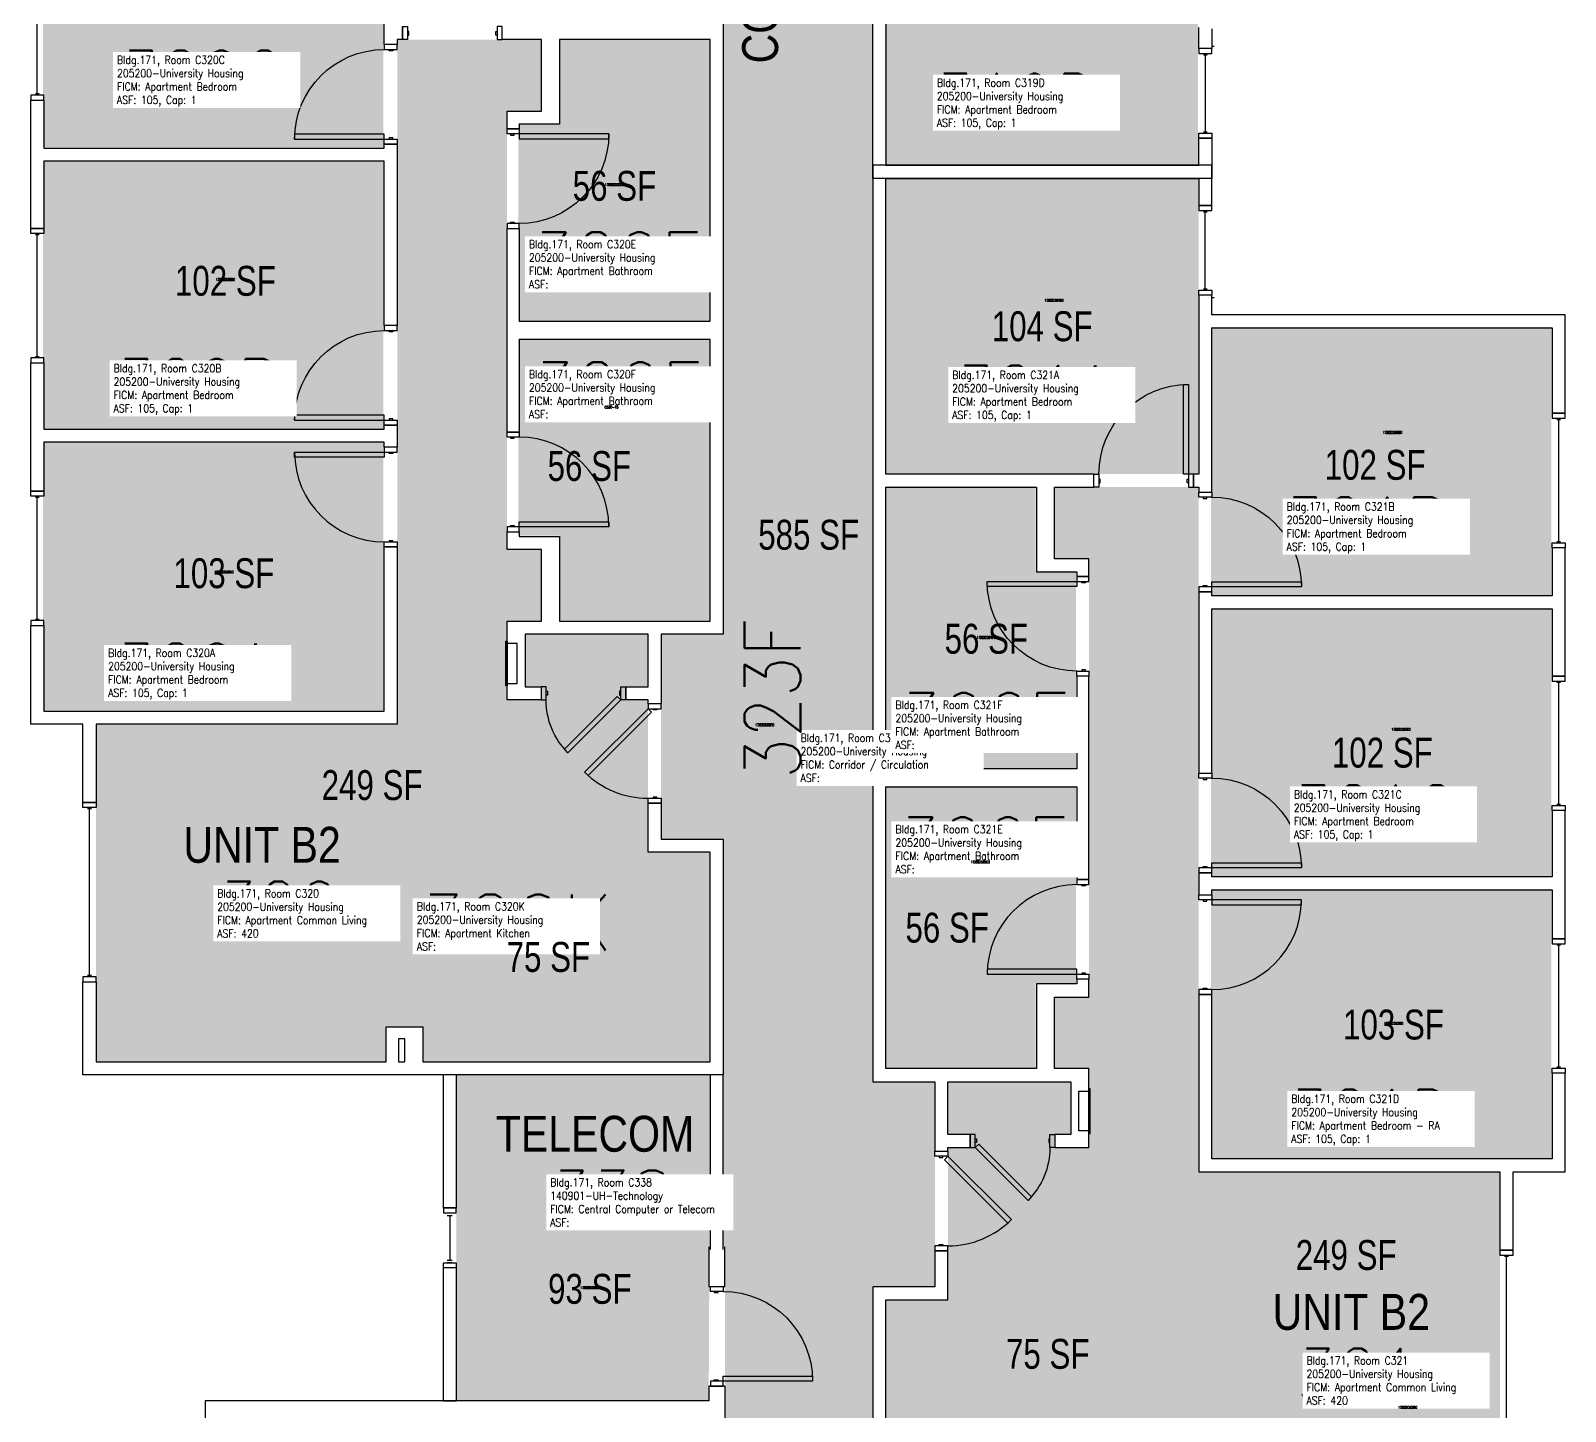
# Model space of a CAD drawing. Header units: inches. Extents: x 56 to 7496, y -2947 to 1470.
# Drawn here: x 3308 to 3925, y -110 to 444 of the extents above; entities that cross this region are included whole.
import ezdxf
from ezdxf.enums import TextEntityAlignment as Align

# ---------------------------------------------------------------- set-up
doc = ezdxf.new("R2010")
doc.units = ezdxf.units.IN
doc.header["$LTSCALE"] = 48
doc.header["$MEASUREMENT"] = 0
for name, color, linetype in [('A-DOOR', 2, 'Continuous'), ('A-GLAZ', 1, 'Continuous'), ('A-IDEN-RNUM', 7, 'Continuous'), ('A-IDEN-SNUM', 4, 'Continuous'), ('A-IDEN-VNUM', 4, 'Continuous'), ('A-MISC', 1, 'Continuous'), ('A-WALL', 5, 'Continuous'), ('AREA-TEXT', 3, 'Continuous'), ('Rooms-Category-Color', 7, 'Continuous'), ('Rooms-College-Color', 7, 'Continuous'), ('Rooms-Department-Color', 7, 'Continuous'), ('Rooms-Division-Color', 7, 'Continuous'), ('Rooms-Information', 7, 'Continuous')]:
    doc.layers.add(name, color=color, linetype=linetype)
doc.styles.add('AREA', font='arial.ttf', dxfattribs={"width": 0.75, "height": 12})
doc.styles.add('ROOMSNUMBER', font='txt.shx', dxfattribs={"height": 0.03})
doc.styles.add('ROOMVNUMBER', font='simplex.shx', dxfattribs={"width": 0.85})
doc.styles.get("Standard").update_dxf_attribs({"font": 'ARIALN.TTF'})

msp = doc.modelspace()

# ---------------------------------------------------------------- hatches: boundary and pattern name
h = msp.add_hatch()
h.set_pattern_fill('ANSI31', color=256, style=0)
h.set_pattern_definition([(225, (2935.29632, 629.11917), (-0.088388348, 0.088388348), [])])
h.paths.add_polyline_path([(3519.25, 297.65), (3519.25, 238.91), (3528.46, 238.91), (3528.46, 297.65)], flags=9)
h = msp.add_hatch()
h.set_pattern_fill('ANSI31', color=256, angle=-90, style=0)
h.set_pattern_definition([(315, (4297.48303, 449.36917), (0.088388348, 0.088388348), [])])
h.paths.add_polyline_path([(3713.53, 117.9), (3713.53, 59.16), (3704.32, 59.16), (3704.32, 117.9)], flags=9)
at = {"layer": 'Rooms-Category-Color', "true_color": 0xadadad}
msp.add_hatch(color=253, dxfattribs=at).paths.add_polyline_path([(3586.39, 1019.28), (3646.39, 1019.28), (3646.39, 835.24), (3671.39, 835.24), (3671.39, 752.92), (3646.39, 752.92), (3646.39, 22.1), (3671.39, 22.1), (3671.39, -60.22), (3646.39, -60.22), (3646.39, -248.61), (3586.39, -248.61), (3586.39, -215.61), (3587.01, -215.61), (3587.01, -44.24), (3586.39, -44.24), (3586.39, 119.53), (3561.39, 119.53), (3561.39, 201.85), (3586.39, 201.85), (3586.39, 932.67), (3561.39, 932.67), (3561.39, 1014.99), (3586.39, 1014.99)])
at = {"layer": 'Rooms-Category-Color', "true_color": 0x728ef3}
for points in [[(3651.34, 390.44), (3777.09, 390.44), (3777.09, 509.19), (3651.34, 509.19)], [(3449.84, 504.94), (3313.09, 504.94), (3313.09, 397.31), (3449.84, 397.31)], [(3451.04, 30.13), (3451.04, 114.28), (3556.16, 114.28), (3556.16, 175.4), (3547.21, 175.4), (3547.21, 180.65), (3556.16, 180.65), (3556.16, 201.85), (3506.79, 201.85), (3506.79, 180.65), (3513.21, 180.65), (3513.21, 175.4), (3499.54, 175.4), (3499.54, 207.1), (3513.41, 207.1), (3513.41, 235.85), (3499.54, 235.85), (3499.54, 411.88), (3513.41, 411.88), (3513.41, 440.63), (3455.41, 440.63), (3455.41, 165.63), (3334.41, 165.63), (3334.41, 30.13)], [(3580.84, 440.94), (3520.34, 440.94), (3520.34, 406.94), (3504.09, 406.94), (3504.09, 327.8), (3580.84, 327.8)], [(3449.84, 392.06), (3313.09, 392.06), (3313.09, 284.44), (3449.84, 284.44)], [(3651.64, 266.14), (3777.39, 266.14), (3777.39, 384.89), (3651.64, 384.89)], [(3782.34, 325.19), (3919.09, 325.19), (3919.09, 217.56), (3782.34, 217.56)], [(3580.84, 320.55), (3504.09, 320.55), (3504.09, 241.4), (3520.34, 241.4), (3520.34, 207.4), (3580.84, 207.4)], [(3313.09, 171.19), (3313.09, 279.19), (3449.84, 279.19), (3449.84, 171.19)], [(3651.34, 261.19), (3711.84, 261.19), (3711.84, 227.19), (3728.09, 227.19), (3728.09, 148.05), (3651.34, 148.05)], [(3781.79, -149.62), (3781.79, -65.47), (3676.66, -65.47), (3676.66, -4.35), (3685.61, -4.35), (3685.61, 0.9), (3676.66, 0.9), (3676.66, 22.1), (3726.04, 22.1), (3726.04, 0.9), (3719.61, 0.9), (3719.61, -4.35), (3733.29, -4.35), (3733.29, 27.35), (3719.41, 27.35), (3719.41, 56.1), (3733.29, 56.1), (3733.29, 232.13), (3719.41, 232.13), (3719.41, 260.88), (3777.41, 260.88), (3777.41, -14.12), (3898.41, -14.12), (3898.41, -149.62)], [(3782.34, 212.31), (3919.09, 212.31), (3919.09, 104.69), (3782.34, 104.69)], [(3651.34, 140.8), (3728.09, 140.8), (3728.09, 61.65), (3711.84, 61.65), (3711.84, 27.65), (3651.34, 27.65)], [(3581.16, 114.28), (3451.04, 114.28), (3451.04, 44.13), (3465.66, 44.13), (3465.66, 30.13), (3581.16, 30.13)], [(3919.09, -8.56), (3919.09, 99.44), (3782.34, 99.44), (3782.34, -8.56)], [(3651.66, -65.47), (3781.79, -65.47), (3781.79, -135.62), (3767.16, -135.62), (3767.16, -149.62), (3651.66, -149.62)]]:
    msp.add_hatch(color=171, dxfattribs=at).paths.add_polyline_path(points)
at = {"layer": 'Rooms-Category-Color', "true_color": 0xe3c5e1}
msp.add_hatch(color=254, dxfattribs=at).paths.add_polyline_path([(3580.51, -106.11), (3479.14, -106.11), (3479.14, 24.89), (3581.14, 24.89)])
at = {"layer": 'Rooms-College-Color', "true_color": 0xadadad}
for points in [[(3586.39, 1019.28), (3646.39, 1019.28), (3646.39, 835.24), (3671.39, 835.24), (3671.39, 752.92), (3646.39, 752.92), (3646.39, 22.1), (3671.39, 22.1), (3671.39, -60.22), (3646.39, -60.22), (3646.39, -248.61), (3586.39, -248.61), (3586.39, -215.61), (3587.01, -215.61), (3587.01, -44.24), (3586.39, -44.24), (3586.39, 119.53), (3561.39, 119.53), (3561.39, 201.85), (3586.39, 201.85), (3586.39, 932.67), (3561.39, 932.67), (3561.39, 1014.99), (3586.39, 1014.99)], [(3651.34, 390.44), (3777.09, 390.44), (3777.09, 509.19), (3651.34, 509.19)], [(3449.84, 504.94), (3313.09, 504.94), (3313.09, 397.31), (3449.84, 397.31)], [(3451.04, 30.13), (3451.04, 114.28), (3556.16, 114.28), (3556.16, 175.4), (3547.21, 175.4), (3547.21, 180.65), (3556.16, 180.65), (3556.16, 201.85), (3506.79, 201.85), (3506.79, 180.65), (3513.21, 180.65), (3513.21, 175.4), (3499.54, 175.4), (3499.54, 207.1), (3513.41, 207.1), (3513.41, 235.85), (3499.54, 235.85), (3499.54, 411.88), (3513.41, 411.88), (3513.41, 440.63), (3455.41, 440.63), (3455.41, 165.63), (3334.41, 165.63), (3334.41, 30.13)], [(3580.84, 440.94), (3520.34, 440.94), (3520.34, 406.94), (3504.09, 406.94), (3504.09, 327.8), (3580.84, 327.8)], [(3449.84, 392.06), (3313.09, 392.06), (3313.09, 284.44), (3449.84, 284.44)], [(3651.64, 266.14), (3777.39, 266.14), (3777.39, 384.89), (3651.64, 384.89)], [(3782.34, 325.19), (3919.09, 325.19), (3919.09, 217.56), (3782.34, 217.56)], [(3580.84, 320.55), (3504.09, 320.55), (3504.09, 241.4), (3520.34, 241.4), (3520.34, 207.4), (3580.84, 207.4)], [(3313.09, 171.19), (3313.09, 279.19), (3449.84, 279.19), (3449.84, 171.19)], [(3651.34, 261.19), (3711.84, 261.19), (3711.84, 227.19), (3728.09, 227.19), (3728.09, 148.05), (3651.34, 148.05)], [(3781.79, -149.62), (3781.79, -65.47), (3676.66, -65.47), (3676.66, -4.35), (3685.61, -4.35), (3685.61, 0.9), (3676.66, 0.9), (3676.66, 22.1), (3726.04, 22.1), (3726.04, 0.9), (3719.61, 0.9), (3719.61, -4.35), (3733.29, -4.35), (3733.29, 27.35), (3719.41, 27.35), (3719.41, 56.1), (3733.29, 56.1), (3733.29, 232.13), (3719.41, 232.13), (3719.41, 260.88), (3777.41, 260.88), (3777.41, -14.12), (3898.41, -14.12), (3898.41, -149.62)], [(3782.34, 212.31), (3919.09, 212.31), (3919.09, 104.69), (3782.34, 104.69)], [(3651.34, 140.8), (3728.09, 140.8), (3728.09, 61.65), (3711.84, 61.65), (3711.84, 27.65), (3651.34, 27.65)], [(3581.16, 114.28), (3451.04, 114.28), (3451.04, 44.13), (3465.66, 44.13), (3465.66, 30.13), (3581.16, 30.13)], [(3919.09, -8.56), (3919.09, 99.44), (3782.34, 99.44), (3782.34, -8.56)], [(3580.51, -106.11), (3479.14, -106.11), (3479.14, 24.89), (3581.14, 24.89)], [(3651.66, -65.47), (3781.79, -65.47), (3781.79, -135.62), (3767.16, -135.62), (3767.16, -149.62), (3651.66, -149.62)]]:
    msp.add_hatch(color=253, dxfattribs=at).paths.add_polyline_path(points)
at = {"layer": 'Rooms-Department-Color', "true_color": 0xacacac}
msp.add_hatch(color=253, dxfattribs=at).paths.add_polyline_path([(3586.39, 1019.28), (3646.39, 1019.28), (3646.39, 835.24), (3671.39, 835.24), (3671.39, 752.92), (3646.39, 752.92), (3646.39, 22.1), (3671.39, 22.1), (3671.39, -60.22), (3646.39, -60.22), (3646.39, -248.61), (3586.39, -248.61), (3586.39, -215.61), (3587.01, -215.61), (3587.01, -44.24), (3586.39, -44.24), (3586.39, 119.53), (3561.39, 119.53), (3561.39, 201.85), (3586.39, 201.85), (3586.39, 932.67), (3561.39, 932.67), (3561.39, 1014.99), (3586.39, 1014.99)])
at = {"layer": 'Rooms-Department-Color', "true_color": 0x604aed}
for points in [[(3651.34, 390.44), (3777.09, 390.44), (3777.09, 509.19), (3651.34, 509.19)], [(3449.84, 504.94), (3313.09, 504.94), (3313.09, 397.31), (3449.84, 397.31)], [(3451.04, 30.13), (3451.04, 114.28), (3556.16, 114.28), (3556.16, 175.4), (3547.21, 175.4), (3547.21, 180.65), (3556.16, 180.65), (3556.16, 201.85), (3506.79, 201.85), (3506.79, 180.65), (3513.21, 180.65), (3513.21, 175.4), (3499.54, 175.4), (3499.54, 207.1), (3513.41, 207.1), (3513.41, 235.85), (3499.54, 235.85), (3499.54, 411.88), (3513.41, 411.88), (3513.41, 440.63), (3455.41, 440.63), (3455.41, 165.63), (3334.41, 165.63), (3334.41, 30.13)], [(3580.84, 440.94), (3520.34, 440.94), (3520.34, 406.94), (3504.09, 406.94), (3504.09, 327.8), (3580.84, 327.8)], [(3449.84, 392.06), (3313.09, 392.06), (3313.09, 284.44), (3449.84, 284.44)], [(3651.64, 266.14), (3777.39, 266.14), (3777.39, 384.89), (3651.64, 384.89)], [(3782.34, 325.19), (3919.09, 325.19), (3919.09, 217.56), (3782.34, 217.56)], [(3580.84, 320.55), (3504.09, 320.55), (3504.09, 241.4), (3520.34, 241.4), (3520.34, 207.4), (3580.84, 207.4)], [(3313.09, 171.19), (3313.09, 279.19), (3449.84, 279.19), (3449.84, 171.19)], [(3651.34, 261.19), (3711.84, 261.19), (3711.84, 227.19), (3728.09, 227.19), (3728.09, 148.05), (3651.34, 148.05)], [(3781.79, -149.62), (3781.79, -65.47), (3676.66, -65.47), (3676.66, -4.35), (3685.61, -4.35), (3685.61, 0.9), (3676.66, 0.9), (3676.66, 22.1), (3726.04, 22.1), (3726.04, 0.9), (3719.61, 0.9), (3719.61, -4.35), (3733.29, -4.35), (3733.29, 27.35), (3719.41, 27.35), (3719.41, 56.1), (3733.29, 56.1), (3733.29, 232.13), (3719.41, 232.13), (3719.41, 260.88), (3777.41, 260.88), (3777.41, -14.12), (3898.41, -14.12), (3898.41, -149.62)], [(3782.34, 212.31), (3919.09, 212.31), (3919.09, 104.69), (3782.34, 104.69)], [(3651.34, 140.8), (3728.09, 140.8), (3728.09, 61.65), (3711.84, 61.65), (3711.84, 27.65), (3651.34, 27.65)], [(3581.16, 114.28), (3451.04, 114.28), (3451.04, 44.13), (3465.66, 44.13), (3465.66, 30.13), (3581.16, 30.13)], [(3919.09, -8.56), (3919.09, 99.44), (3782.34, 99.44), (3782.34, -8.56)], [(3580.51, -106.11), (3479.14, -106.11), (3479.14, 24.89), (3581.14, 24.89)], [(3651.66, -65.47), (3781.79, -65.47), (3781.79, -135.62), (3767.16, -135.62), (3767.16, -149.62), (3651.66, -149.62)]]:
    msp.add_hatch(color=173, dxfattribs=at).paths.add_polyline_path(points)
at = {"layer": 'Rooms-Division-Color', "true_color": 0xadadad}
msp.add_hatch(color=253, dxfattribs=at).paths.add_polyline_path([(3586.39, 1019.28), (3646.39, 1019.28), (3646.39, 835.24), (3671.39, 835.24), (3671.39, 752.92), (3646.39, 752.92), (3646.39, 22.1), (3671.39, 22.1), (3671.39, -60.22), (3646.39, -60.22), (3646.39, -248.61), (3586.39, -248.61), (3586.39, -215.61), (3587.01, -215.61), (3587.01, -44.24), (3586.39, -44.24), (3586.39, 119.53), (3561.39, 119.53), (3561.39, 201.85), (3586.39, 201.85), (3586.39, 932.67), (3561.39, 932.67), (3561.39, 1014.99), (3586.39, 1014.99)])
at = {"layer": 'Rooms-Division-Color', "true_color": 0x604aed}
for points in [[(3651.34, 390.44), (3777.09, 390.44), (3777.09, 509.19), (3651.34, 509.19)], [(3449.84, 504.94), (3313.09, 504.94), (3313.09, 397.31), (3449.84, 397.31)], [(3451.04, 30.13), (3451.04, 114.28), (3556.16, 114.28), (3556.16, 175.4), (3547.21, 175.4), (3547.21, 180.65), (3556.16, 180.65), (3556.16, 201.85), (3506.79, 201.85), (3506.79, 180.65), (3513.21, 180.65), (3513.21, 175.4), (3499.54, 175.4), (3499.54, 207.1), (3513.41, 207.1), (3513.41, 235.85), (3499.54, 235.85), (3499.54, 411.88), (3513.41, 411.88), (3513.41, 440.63), (3455.41, 440.63), (3455.41, 165.63), (3334.41, 165.63), (3334.41, 30.13)], [(3580.84, 440.94), (3520.34, 440.94), (3520.34, 406.94), (3504.09, 406.94), (3504.09, 327.8), (3580.84, 327.8)], [(3449.84, 392.06), (3313.09, 392.06), (3313.09, 284.44), (3449.84, 284.44)], [(3651.64, 266.14), (3777.39, 266.14), (3777.39, 384.89), (3651.64, 384.89)], [(3782.34, 325.19), (3919.09, 325.19), (3919.09, 217.56), (3782.34, 217.56)], [(3580.84, 320.55), (3504.09, 320.55), (3504.09, 241.4), (3520.34, 241.4), (3520.34, 207.4), (3580.84, 207.4)], [(3313.09, 171.19), (3313.09, 279.19), (3449.84, 279.19), (3449.84, 171.19)], [(3651.34, 261.19), (3711.84, 261.19), (3711.84, 227.19), (3728.09, 227.19), (3728.09, 148.05), (3651.34, 148.05)], [(3781.79, -149.62), (3781.79, -65.47), (3676.66, -65.47), (3676.66, -4.35), (3685.61, -4.35), (3685.61, 0.9), (3676.66, 0.9), (3676.66, 22.1), (3726.04, 22.1), (3726.04, 0.9), (3719.61, 0.9), (3719.61, -4.35), (3733.29, -4.35), (3733.29, 27.35), (3719.41, 27.35), (3719.41, 56.1), (3733.29, 56.1), (3733.29, 232.13), (3719.41, 232.13), (3719.41, 260.88), (3777.41, 260.88), (3777.41, -14.12), (3898.41, -14.12), (3898.41, -149.62)], [(3782.34, 212.31), (3919.09, 212.31), (3919.09, 104.69), (3782.34, 104.69)], [(3651.34, 140.8), (3728.09, 140.8), (3728.09, 61.65), (3711.84, 61.65), (3711.84, 27.65), (3651.34, 27.65)], [(3581.16, 114.28), (3451.04, 114.28), (3451.04, 44.13), (3465.66, 44.13), (3465.66, 30.13), (3581.16, 30.13)], [(3919.09, -8.56), (3919.09, 99.44), (3782.34, 99.44), (3782.34, -8.56)], [(3580.51, -106.11), (3479.14, -106.11), (3479.14, 24.89), (3581.14, 24.89)], [(3651.66, -65.47), (3781.79, -65.47), (3781.79, -135.62), (3767.16, -135.62), (3767.16, -149.62), (3651.66, -149.62)]]:
    msp.add_hatch(color=173, dxfattribs=at).paths.add_polyline_path(points)

# ---------------------------------------------------------------- linework, layer by layer
at = {"layer": 'A-DOOR'}
for points in [[(3459.51, 440.64), (3457.51, 440.64), (3457.51, 445.89), (3459.51, 445.89)], [(3459.51, 442.39), (3460.01, 442.39), (3460.01, 443.89), (3459.51, 443.89)], [(3495.51, 442.39), (3495.01, 442.39), (3495.01, 443.89), (3495.51, 443.89)], [(3495.51, 440.64), (3497.51, 440.64), (3497.51, 445.89), (3495.51, 445.89)], [(3455.39, 436.64), (3455.39, 438.64), (3450.14, 438.64), (3450.14, 436.64)], [(3453.64, 436.64), (3453.64, 436.14), (3452.14, 436.14), (3452.14, 436.64)], [(3450.14, 400.64), (3450.14, 402.64), (3414.14, 402.64), (3414.14, 400.64)], [(3453.64, 400.64), (3453.64, 401.14), (3452.14, 401.14), (3452.14, 400.64)], [(3499.51, 402.75), (3499.51, 404.75), (3504.39, 404.75), (3504.39, 402.75)], [(3500.89, 402.75), (3500.89, 402.25), (3502.39, 402.25), (3502.39, 402.75)], [(3504.39, 402.75), (3504.39, 400.75), (3540.39, 400.75), (3540.39, 402.75)], [(3455.39, 400.64), (3455.39, 398.64), (3450.14, 398.64), (3450.14, 400.64)], [(3499.51, 366.75), (3499.51, 364.75), (3504.39, 364.75), (3504.39, 366.75)], [(3500.89, 366.75), (3500.89, 367.25), (3502.39, 367.25), (3502.39, 366.75)], [(3455.39, 323.76), (3455.39, 325.76), (3450.14, 325.76), (3450.14, 323.76)], [(3453.64, 323.76), (3453.64, 323.26), (3452.14, 323.26), (3452.14, 323.76)], [(3773.27, 266.14), (3771.27, 266.14), (3771.27, 302.14), (3773.27, 302.14)], [(3450.14, 287.76), (3450.14, 289.76), (3414.14, 289.76), (3414.14, 287.76)], [(3455.39, 287.76), (3455.39, 285.76), (3450.14, 285.76), (3450.14, 287.76)], [(3453.64, 287.76), (3453.64, 288.26), (3452.14, 288.26), (3452.14, 287.76)], [(3499.51, 281), (3499.51, 283), (3504.39, 283), (3504.39, 281)], [(3500.89, 281), (3500.89, 280.5), (3502.39, 280.5), (3502.39, 281)], [(3450.14, 274.89), (3450.14, 272.89), (3414.14, 272.89), (3414.14, 274.89)], [(3455.39, 274.89), (3455.39, 276.89), (3450.14, 276.89), (3450.14, 274.89)], [(3453.64, 274.89), (3453.64, 274.39), (3452.14, 274.39), (3452.14, 274.89)], [(3737.27, 260.89), (3735.27, 260.89), (3735.27, 266.14), (3737.27, 266.14)], [(3773.27, 260.89), (3775.27, 260.89), (3775.27, 266.14), (3773.27, 266.14)], [(3737.27, 262.64), (3737.77, 262.64), (3737.77, 264.14), (3737.27, 264.14)], [(3773.27, 262.64), (3772.77, 262.64), (3772.77, 264.14), (3773.27, 264.14)], [(3777.39, 256.89), (3777.39, 258.89), (3782.64, 258.89), (3782.64, 256.89)], [(3779.14, 256.89), (3779.14, 256.39), (3780.64, 256.39), (3780.64, 256.89)], [(3504.39, 245), (3504.39, 247), (3540.39, 247), (3540.39, 245)], [(3499.51, 245), (3499.51, 243), (3504.39, 243), (3504.39, 245)], [(3500.89, 245), (3500.89, 245.5), (3502.39, 245.5), (3502.39, 245)], [(3455.39, 238.89), (3455.39, 236.89), (3450.14, 236.89), (3450.14, 238.89)], [(3453.64, 238.89), (3453.64, 239.39), (3452.14, 239.39), (3452.14, 238.89)], [(3728.39, 223), (3728.39, 221), (3692.39, 221), (3692.39, 223)], [(3733.26, 223), (3733.26, 225), (3728.39, 225), (3728.39, 223)], [(3731.89, 223), (3731.89, 222.5), (3730.39, 222.5), (3730.39, 223)], [(3782.64, 220.89), (3782.64, 222.89), (3818.64, 222.89), (3818.64, 220.89)], [(3777.39, 220.89), (3777.39, 218.89), (3782.64, 218.89), (3782.64, 220.89)], [(3779.14, 220.89), (3779.14, 221.39), (3780.64, 221.39), (3780.64, 220.89)], [(3733.26, 187), (3733.26, 185), (3728.39, 185), (3728.39, 187)], [(3731.89, 187), (3731.89, 187.5), (3730.39, 187.5), (3730.39, 187)], [(3515.19, 180.66), (3513.19, 180.66), (3513.19, 175.41), (3515.19, 175.41)], [(3515.19, 178.91), (3515.69, 178.91), (3515.69, 177.41), (3515.19, 177.41)], [(3545.19, 178.91), (3544.69, 178.91), (3544.69, 177.41), (3545.19, 177.41)], [(3545.19, 180.66), (3547.19, 180.66), (3547.19, 175.41), (3545.19, 175.41)], [(3545.19, 175.41), (3543.78, 176.82), (3522.56, 155.61), (3523.98, 154.19)], [(3561.39, 171.92), (3561.39, 173.92), (3556.14, 173.92), (3556.14, 171.92)], [(3556.14, 171.92), (3557.55, 170.5), (3532.1, 145.05), (3530.68, 146.46)], [(3559.64, 171.92), (3559.64, 171.42), (3558.14, 171.42), (3558.14, 171.92)], [(3777.39, 144.01), (3777.39, 146.01), (3782.64, 146.01), (3782.64, 144.01)], [(3779.14, 144.01), (3779.14, 143.51), (3780.64, 143.51), (3780.64, 144.01)], [(3561.39, 135.92), (3561.39, 133.92), (3556.14, 133.92), (3556.14, 135.92)], [(3559.64, 135.92), (3559.64, 136.42), (3558.14, 136.42), (3558.14, 135.92)], [(3777.39, 108.01), (3777.39, 106.01), (3782.64, 106.01), (3782.64, 108.01)], [(3779.14, 108.01), (3779.14, 108.51), (3780.64, 108.51), (3780.64, 108.01)], [(3782.64, 108.01), (3782.64, 110.01), (3818.64, 110.01), (3818.64, 108.01)], [(3733.26, 101.25), (3733.26, 103.25), (3728.39, 103.25), (3728.39, 101.25)], [(3731.89, 101.25), (3731.89, 100.75), (3730.39, 100.75), (3730.39, 101.25)], [(3777.39, 95.14), (3777.39, 97.14), (3782.64, 97.14), (3782.64, 95.14)], [(3779.14, 95.14), (3779.14, 94.64), (3780.64, 94.64), (3780.64, 95.14)], [(3782.64, 95.14), (3782.64, 93.14), (3818.64, 93.14), (3818.64, 95.14)], [(3728.39, 65.25), (3728.39, 67.25), (3692.39, 67.25), (3692.39, 65.25)], [(3733.26, 65.25), (3733.26, 63.25), (3728.39, 63.25), (3728.39, 65.25)], [(3731.89, 65.25), (3731.89, 65.75), (3730.39, 65.75), (3730.39, 65.25)], [(3777.39, 59.14), (3777.39, 57.14), (3782.64, 57.14), (3782.64, 59.14)], [(3779.14, 59.14), (3779.14, 59.64), (3780.64, 59.64), (3780.64, 59.14)], [(3687.59, 0.91), (3685.59, 0.91), (3685.59, -4.34), (3687.59, -4.34)], [(3717.59, 0.91), (3719.59, 0.91), (3719.59, -4.34), (3717.59, -4.34)], [(3671.39, -7.83), (3671.39, -5.83), (3676.64, -5.83), (3676.64, -7.83)], [(3687.59, -0.84), (3688.09, -0.84), (3688.09, -2.34), (3687.59, -2.34)], [(3687.59, -4.34), (3689, -2.93), (3710.22, -24.14), (3708.8, -25.56)], [(3717.59, -0.84), (3717.09, -0.84), (3717.09, -2.34), (3717.59, -2.34)], [(3673.14, -7.83), (3673.14, -8.33), (3674.64, -8.33), (3674.64, -7.83)], [(3676.64, -7.83), (3675.23, -9.25), (3700.68, -34.7), (3702.1, -33.29)], [(3671.39, -43.83), (3671.39, -45.83), (3676.64, -45.83), (3676.64, -43.83)], [(3673.14, -43.83), (3673.14, -43.33), (3674.64, -43.33), (3674.64, -43.83)], [(3581.26, -62.11), (3581.26, -60.11), (3586.26, -60.11), (3586.26, -62.11)], [(3582.76, -62.11), (3582.76, -62.61), (3584.26, -62.61), (3584.26, -62.11)], [(3581.26, -98.11), (3581.26, -100.11), (3586.26, -100.11), (3586.26, -98.11)], [(3582.76, -98.11), (3582.76, -97.61), (3584.26, -97.61), (3584.26, -98.11)], [(3586.26, -98.11), (3586.26, -96.11), (3622.26, -96.11), (3622.26, -98.11)]]:
    msp.add_lwpolyline(points, close=True, dxfattribs=at)
at = {"layer": 'A-DOOR', "extrusion": (0, 0, -1)}
for centre, radius, start, end in [((-3450.14, 400.64), 36, 0, 90), ((-3504.39, 402.75), 36, 180, 270), ((-3450.14, 287.76), 36, 0, 90), ((-3773.27, 266.14), 36, 0, 90), ((-3782.64, 220.89), 36, 90, 180), ((-3728.39, 223), 36, 270, 0), ((-3545.19, 175.41), 30, 315, 0), ((-3782.64, 108.01), 36, 90, 180), ((-3687.59, -4.34), 30, 180, 225), ((-3586.26, -98.11), 36, 90, 180)]:
    msp.add_arc(centre, radius, start, end, dxfattribs=at)
at = {"layer": 'A-DOOR'}
for centre, start, end in [((3504.39, 245), 0, 90), ((3450.14, 274.89), 180, 270), ((3556.14, 171.92), 225, 270), ((3728.39, 65.25), 90, 180), ((3782.64, 95.14), 270, 0), ((3676.64, -7.83), 270, 315)]:
    msp.add_arc(centre, 36, start, end, dxfattribs=at)
at = {"layer": 'A-GLAZ'}
for p, q in [((3310.76, 418.79), (3310.76, 467.79)), ((3782.64, 438.02), (3783.64, 438.02)), ((3779.26, 434.52), (3780.76, 434.52)), ((3780.01, 434.52), (3780.01, 403.52)), ((3311.51, 418.79), (3310.01, 418.79)), ((3779.26, 403.52), (3780.76, 403.52)), ((3779.26, 371.51), (3780.76, 371.51)), ((3780.01, 340.51), (3780.01, 371.51)), ((3311.51, 362.26), (3310.01, 362.26)), ((3310.76, 313.26), (3310.76, 362.26)), ((3779.26, 340.51), (3780.76, 340.51)), ((3782.64, 337.01), (3783.64, 337.01)), ((3311.51, 313.26), (3310.01, 313.26)), ((3921.26, 288.04), (3922.76, 288.04)), ((3922.01, 239.04), (3922.01, 288.04)), ((3311.51, 256.79), (3310.01, 256.79)), ((3310.76, 207.79), (3310.76, 256.79)), ((3921.26, 239.04), (3922.76, 239.04)), ((3311.51, 207.79), (3310.01, 207.79)), ((3921.26, 182.51), (3922.76, 182.51)), ((3922.01, 133.51), (3922.01, 182.51)), ((3332.51, 131.75), (3331.01, 131.75)), ((3331.76, 64.75), (3331.76, 131.75)), ((3921.26, 133.51), (3922.76, 133.51)), ((3921.26, 77.04), (3922.76, 77.04)), ((3922.01, 28.04), (3922.01, 77.04)), ((3332.51, 64.75), (3331.01, 64.75)), ((3921.26, 28.04), (3922.76, 28.04)), ((3479.01, -28.58), (3474.01, -28.58)), ((3474.01, -28.58), (3474.01, -30.58)), ((3474.01, -30.58), (3479.01, -30.58)), ((3475.51, -30.58), (3477.51, -30.58)), ((3479.01, -30.58), (3479.01, -28.58)), ((3475.51, -31.58), (3477.51, -31.58)), ((3476.51, -31.58), (3476.51, -49.58)), ((3900.26, -48), (3901.76, -48)), ((3901.01, -115), (3901.01, -48)), ((3474.01, -52.58), (3474.01, -50.58)), ((3474.01, -50.58), (3479.01, -50.58)), ((3479.01, -52.58), (3474.01, -52.58)), ((3475.51, -49.58), (3477.51, -49.58)), ((3477.51, -50.58), (3475.51, -50.58)), ((3479.01, -50.58), (3479.01, -52.58))]:
    msp.add_line(p, q, dxfattribs=at)
for points in [[(3782.64, 435.02), (3782.64, 437.02), (3777.39, 437.02), (3777.39, 435.02)], [(3308.14, 418.29), (3308.14, 416.29), (3313.39, 416.29), (3313.39, 418.29)], [(3782.64, 403.02), (3782.64, 401.02), (3777.39, 401.02), (3777.39, 403.02)], [(3782.64, 372.01), (3782.64, 374.01), (3777.39, 374.01), (3777.39, 372.01)], [(3308.14, 362.76), (3308.14, 364.76), (3313.39, 364.76), (3313.39, 362.76)], [(3782.64, 340.01), (3782.64, 338.01), (3777.39, 338.01), (3777.39, 340.01)], [(3308.14, 312.76), (3308.14, 310.76), (3313.39, 310.76), (3313.39, 312.76)], [(3924.64, 288.54), (3924.64, 290.54), (3919.39, 290.54), (3919.39, 288.54)], [(3308.14, 257.29), (3308.14, 259.29), (3313.39, 259.29), (3313.39, 257.29)], [(3924.64, 238.54), (3924.64, 236.54), (3919.39, 236.54), (3919.39, 238.54)], [(3308.14, 207.29), (3308.14, 205.29), (3313.39, 205.29), (3313.39, 207.29)], [(3924.64, 183.01), (3924.64, 185.01), (3919.39, 185.01), (3919.39, 183.01)], [(3329.14, 132.25), (3329.14, 134.25), (3334.39, 134.25), (3334.39, 132.25)], [(3924.64, 133.01), (3924.64, 131.01), (3919.39, 131.01), (3919.39, 133.01)], [(3924.64, 77.54), (3924.64, 79.54), (3919.39, 79.54), (3919.39, 77.54)], [(3329.14, 64.25), (3329.14, 62.25), (3334.39, 62.25), (3334.39, 64.25)], [(3924.64, 27.54), (3924.64, 25.54), (3919.39, 25.54), (3919.39, 27.54)], [(3903.64, -47.5), (3903.64, -45.5), (3898.39, -45.5), (3898.39, -47.5)]]:
    msp.add_lwpolyline(points, close=True, dxfattribs=at)
at = {"layer": 'A-MISC'}
for points in [[(3499.51, 181.06), (3499.01, 181.06), (3499.01, 199.06), (3499.51, 199.06)], [(3733.26, 1.31), (3733.76, 1.31), (3733.76, 19.31), (3733.26, 19.31)]]:
    msp.add_lwpolyline(points, close=True, dxfattribs=at)
for points in [[(3499.51, 182.06), (3503.51, 182.06), (3503.51, 198.06), (3499.51, 198.06)], [(3733.26, 2.31), (3729.26, 2.31), (3729.26, 18.31), (3733.26, 18.31)]]:
    msp.add_lwpolyline(points, dxfattribs=at)
at = {"layer": 'A-WALL'}
for p, q in [((3586.39, 569.89), (3586.39, 441.26)), ((3646.39, 384.89), (3646.39, 513.51)), ((3651.64, 508.89), (3651.64, 390.14)), ((3450.14, 438.64), (3450.14, 504.64)), ((3457.51, 445.89), (3457.51, 440.64)), ((3497.51, 440.64), (3497.51, 445.89)), ((3777.39, 437.02), (3777.39, 445.51)), ((3782.64, 444.89), (3782.64, 437.02)), ((3455.39, 438.64), (3450.14, 438.64)), ((3455.39, 440.64), (3455.39, 438.64)), ((3457.51, 440.64), (3455.39, 440.64)), ((3500.14, 440.64), (3497.51, 440.64)), ((3513.39, 440.64), (3500.14, 440.64)), ((3513.39, 411.89), (3513.39, 440.64)), ((3581.14, 440.64), (3520.64, 440.64)), ((3520.64, 440.64), (3520.64, 406.64)), ((3581.14, 327.5), (3581.14, 440.64)), ((3586.39, 441.26), (3586.39, 201.85)), ((3782.64, 437.02), (3777.39, 437.02)), ((3308.14, 416.29), (3313.39, 416.29)), ((3308.14, 364.76), (3308.14, 416.29)), ((3313.39, 416.29), (3313.39, 397.01)), ((3499.51, 404.75), (3499.51, 411.89)), ((3499.51, 411.89), (3513.39, 411.89)), ((3504.39, 404.75), (3499.51, 404.75)), ((3504.39, 406.64), (3504.39, 404.75)), ((3520.64, 406.64), (3504.39, 406.64)), ((3777.39, 390.14), (3777.39, 401.02)), ((3777.39, 401.02), (3782.64, 401.02)), ((3782.64, 401.02), (3782.64, 384.89)), ((3313.39, 397.01), (3450.14, 397.01)), ((3450.14, 397.01), (3450.14, 398.64)), ((3450.14, 398.64), (3455.39, 398.64)), ((3455.39, 398.64), (3455.39, 325.76)), ((3450.14, 391.76), (3313.39, 391.76)), ((3313.39, 391.76), (3313.39, 364.76)), ((3450.14, 325.76), (3450.14, 391.76)), ((3782.64, 390.14), (3646.39, 390.14)), ((3646.39, 390.14), (3646.39, 261.51)), ((3651.64, 390.14), (3777.39, 390.14)), ((3782.64, 374.01), (3782.64, 390.14)), ((3782.64, 384.89), (3646.39, 384.89)), ((3651.64, 384.89), (3777.39, 384.89)), ((3651.64, 266.14), (3651.64, 384.89)), ((3777.39, 384.89), (3777.39, 374.01)), ((3777.39, 374.01), (3782.64, 374.01)), ((3313.39, 364.76), (3308.14, 364.76)), ((3499.51, 283), (3499.51, 364.75)), ((3499.51, 364.75), (3504.39, 364.75)), ((3504.39, 364.75), (3504.39, 327.5)), ((3782.64, 338.01), (3777.39, 338.01)), ((3777.39, 338.01), (3777.39, 329.51)), ((3782.64, 330.14), (3782.64, 338.01)), ((3504.39, 327.5), (3581.14, 327.5)), ((3777.39, 329.51), (3777.39, 266.14)), ((3924.64, 330.14), (3782.64, 330.14)), ((3924.64, 290.54), (3924.64, 330.14)), ((3455.39, 325.76), (3450.14, 325.76)), ((3782.64, 324.89), (3919.39, 324.89)), ((3782.64, 258.89), (3782.64, 324.89)), ((3919.39, 324.89), (3919.39, 290.54)), ((3504.39, 320.25), (3504.39, 283)), ((3581.14, 320.25), (3504.39, 320.25)), ((3581.14, 207.1), (3581.14, 320.25)), ((3308.14, 259.29), (3308.14, 310.76)), ((3308.14, 310.76), (3313.39, 310.76)), ((3313.39, 310.76), (3313.39, 284.14)), ((3919.39, 290.54), (3924.64, 290.54)), ((3313.39, 284.14), (3450.14, 284.14)), ((3450.14, 284.14), (3450.14, 285.76)), ((3450.14, 285.76), (3455.39, 285.76)), ((3455.39, 285.76), (3455.39, 276.89)), ((3313.39, 278.89), (3313.39, 259.29)), ((3450.14, 278.89), (3313.39, 278.89)), ((3450.14, 276.89), (3450.14, 278.89)), ((3504.39, 283), (3499.51, 283)), ((3455.39, 276.89), (3450.14, 276.89)), ((3732.64, 266.14), (3651.64, 266.14)), ((3735.27, 266.14), (3732.64, 266.14)), ((3735.27, 260.89), (3735.27, 266.14)), ((3777.39, 266.14), (3775.27, 266.14)), ((3775.27, 266.14), (3775.27, 260.89)), ((3313.39, 259.29), (3308.14, 259.29)), ((3646.39, 261.51), (3646.39, 22.1)), ((3651.64, 260.89), (3712.14, 260.89)), ((3651.64, 147.75), (3651.64, 260.89)), ((3712.14, 260.89), (3712.14, 226.89)), ((3719.39, 260.89), (3732.64, 260.89)), ((3719.39, 232.14), (3719.39, 260.89)), ((3732.64, 260.89), (3735.27, 260.89)), ((3775.27, 260.89), (3777.39, 260.89)), ((3777.39, 260.89), (3777.39, 258.89)), ((3777.39, 258.89), (3782.64, 258.89)), ((3499.51, 235.85), (3499.51, 243)), ((3499.51, 243), (3504.39, 243)), ((3504.39, 243), (3504.39, 241.1)), ((3504.39, 241.1), (3520.64, 241.1)), ((3520.64, 241.1), (3520.64, 207.1)), ((3450.14, 170.89), (3450.14, 236.89)), ((3450.14, 236.89), (3455.39, 236.89)), ((3455.39, 236.89), (3455.39, 165.64)), ((3513.39, 235.85), (3499.51, 235.85)), ((3513.39, 207.1), (3513.39, 235.85)), ((3924.64, 236.54), (3919.39, 236.54)), ((3919.39, 236.54), (3919.39, 217.26)), ((3924.64, 185.01), (3924.64, 236.54)), ((3733.26, 232.14), (3719.39, 232.14)), ((3733.26, 225), (3733.26, 232.14)), ((3712.14, 226.89), (3728.39, 226.89)), ((3728.39, 226.89), (3728.39, 225)), ((3728.39, 225), (3733.26, 225)), ((3782.64, 218.89), (3777.39, 218.89)), ((3777.39, 218.89), (3777.39, 146.01)), ((3782.64, 217.26), (3782.64, 218.89)), ((3919.39, 217.26), (3782.64, 217.26)), ((3782.64, 212.01), (3919.39, 212.01)), ((3782.64, 146.01), (3782.64, 212.01)), ((3919.39, 212.01), (3919.39, 185.01)), ((3308.14, 165.64), (3308.14, 205.29)), ((3308.14, 205.29), (3313.39, 205.29)), ((3313.39, 205.29), (3313.39, 170.89)), ((3499.51, 175.41), (3499.51, 207.1)), ((3499.51, 207.1), (3513.39, 207.1)), ((3520.64, 207.1), (3581.14, 207.1)), ((3506.76, 201.85), (3506.76, 180.66)), ((3556.14, 201.85), (3506.76, 201.85)), ((3556.14, 180.66), (3556.14, 201.85)), ((3561.39, 201.85), (3561.39, 173.92)), ((3586.39, 201.85), (3561.39, 201.85)), ((3733.26, 185), (3728.39, 185)), ((3728.39, 185), (3728.39, 147.75)), ((3733.26, 103.25), (3733.26, 185)), ((3919.39, 185.01), (3924.64, 185.01)), ((3506.76, 180.66), (3513.19, 180.66)), ((3513.19, 180.66), (3513.19, 175.41)), ((3547.19, 175.41), (3547.19, 180.66)), ((3547.19, 180.66), (3556.14, 180.66)), ((3513.19, 175.41), (3499.51, 175.41)), ((3556.14, 175.41), (3547.19, 175.41)), ((3556.14, 173.92), (3556.14, 175.41)), ((3561.39, 173.92), (3556.14, 173.92)), ((3313.39, 170.89), (3450.14, 170.89)), ((3329.14, 165.64), (3308.14, 165.64)), ((3329.14, 134.25), (3329.14, 165.64)), ((3455.39, 165.64), (3334.39, 165.64)), ((3334.39, 165.64), (3334.39, 134.25)), ((3728.39, 147.75), (3651.64, 147.75)), ((3777.39, 146.01), (3782.64, 146.01)), ((3651.64, 140.5), (3728.39, 140.5)), ((3651.64, 27.35), (3651.64, 140.5)), ((3728.39, 140.5), (3728.39, 103.25)), ((3334.39, 134.25), (3329.14, 134.25)), ((3556.14, 114.28), (3556.14, 133.92)), ((3556.14, 133.92), (3561.39, 133.92)), ((3561.39, 133.92), (3561.39, 119.53)), ((3924.64, 131.01), (3919.39, 131.01)), ((3919.39, 131.01), (3919.39, 104.39)), ((3924.64, 79.54), (3924.64, 131.01)), ((3561.39, 119.53), (3586.39, 119.53)), ((3586.39, 119.53), (3586.39, 24.89)), ((3581.14, 114.28), (3556.14, 114.28)), ((3581.14, 30.14), (3581.14, 114.28)), ((3782.64, 106.01), (3777.39, 106.01)), ((3777.39, 106.01), (3777.39, 97.14)), ((3782.64, 104.39), (3782.64, 106.01)), ((3728.39, 103.25), (3733.26, 103.25)), ((3919.39, 104.39), (3782.64, 104.39)), ((3782.64, 99.14), (3919.39, 99.14)), ((3782.64, 97.14), (3782.64, 99.14)), ((3919.39, 99.14), (3919.39, 79.54)), ((3777.39, 97.14), (3782.64, 97.14)), ((3919.39, 79.54), (3924.64, 79.54)), ((3329.14, 24.89), (3329.14, 62.25)), ((3329.14, 62.25), (3334.39, 62.25)), ((3334.39, 62.25), (3334.39, 30.14)), ((3733.26, 63.25), (3728.39, 63.25)), ((3728.39, 63.25), (3728.39, 61.35)), ((3733.26, 56.1), (3733.26, 63.25)), ((3728.39, 61.35), (3712.14, 61.35)), ((3712.14, 61.35), (3712.14, 27.35)), ((3719.39, 56.1), (3733.26, 56.1)), ((3719.39, 27.35), (3719.39, 56.1)), ((3782.64, 57.14), (3777.39, 57.14)), ((3777.39, 57.14), (3777.39, -14.11)), ((3782.64, -8.86), (3782.64, 57.14)), ((3451.01, 44.14), (3465.64, 44.14)), ((3451.01, 30.14), (3451.01, 44.14)), ((3465.64, 44.14), (3465.64, 30.14)), ((3458.39, 39.26), (3455.89, 39.26)), ((3455.89, 39.26), (3455.89, 30.14)), ((3458.39, 30.14), (3458.39, 39.26)), ((3586.39, 24.89), (3329.14, 24.89)), ((3334.39, 30.14), (3451.01, 30.14)), ((3455.89, 30.14), (3458.39, 30.14)), ((3465.64, 30.14), (3581.14, 30.14)), ((3479.14, 24.89), (3473.89, 24.89)), ((3473.89, 24.89), (3473.89, -28.58)), ((3479.14, -28.58), (3479.14, 24.89)), ((3586.39, 24.89), (3581.14, 24.89)), ((3581.14, 24.89), (3581.14, -45.24)), ((3586.39, -45.24), (3586.39, 24.89)), ((3712.14, 27.35), (3651.64, 27.35)), ((3733.26, 27.35), (3719.39, 27.35)), ((3733.26, -4.34), (3733.26, 27.35)), ((3924.64, 25.54), (3919.39, 25.54)), ((3919.39, 25.54), (3919.39, -8.86)), ((3924.64, -14.11), (3924.64, 25.54)), ((3646.39, 22.1), (3671.39, 22.1)), ((3671.39, 22.1), (3671.39, -5.83)), ((3676.64, 0.91), (3676.64, 22.1)), ((3676.64, 22.1), (3726.01, 22.1)), ((3726.01, 22.1), (3726.01, 0.91)), ((3685.59, 0.91), (3676.64, 0.91)), ((3685.59, -4.34), (3685.59, 0.91)), ((3726.01, 0.91), (3719.59, 0.91)), ((3719.59, 0.91), (3719.59, -4.34)), ((3671.39, -5.83), (3676.64, -5.83)), ((3676.64, -4.34), (3685.59, -4.34)), ((3676.64, -5.83), (3676.64, -4.34)), ((3719.59, -4.34), (3733.26, -4.34)), ((3919.39, -8.86), (3782.64, -8.86)), ((3777.39, -14.11), (3898.39, -14.11)), ((3898.39, -14.11), (3898.39, -45.5)), ((3903.64, -14.11), (3924.64, -14.11)), ((3903.64, -45.5), (3903.64, -14.11)), ((3473.89, -28.58), (3479.14, -28.58)), ((3580.51, -44.24), (3580.51, -60.11)), ((3587.01, -60.11), (3587.01, -44.24)), ((3676.64, -45.83), (3671.39, -45.83)), ((3671.39, -45.83), (3671.39, -60.22)), ((3676.64, -65.47), (3676.64, -45.83)), ((3898.39, -45.5), (3903.64, -45.5)), ((3479.14, -52.58), (3473.89, -52.58)), ((3473.89, -52.58), (3473.89, -106.11)), ((3479.14, -106.11), (3479.14, -52.58)), ((3580.51, -60.11), (3587.01, -60.11)), ((3646.39, -60.22), (3646.39, -154.86)), ((3671.39, -60.22), (3646.39, -60.22)), ((3651.64, -149.61), (3651.64, -65.47)), ((3651.64, -65.47), (3676.64, -65.47)), ((3587.01, -100.11), (3580.51, -100.11)), ((3580.51, -100.11), (3580.51, -106.11)), ((3587.01, -100.11), (3587.01, -166.99)), ((3378.26, -106.11), (3378.26, -124.86)), ((3580.51, -106.11), (3378.26, -106.11)), ((3473.89, -106.11), (3479.14, -106.11))]:
    msp.add_line(p, q, dxfattribs=at)

# ---------------------------------------------------------------- texts
at = {"layer": 'A-IDEN-RNUM', "style": 'ROOMSNUMBER', "width": 0.85}
for s, p in [('0320-E0', (3542.64, 382.39)), ('0320-B0', (3386.35, 344.25)), ('0321-A0', (3719.2, 335.9)), ('0320-F0', (3541.44, 292.99)), ('0321-B0', (3855.2, 282.86)), ('0320-A0', (3385.76, 226.83)), ('0321-F0', (3692.05, 200.51)), ('0323-F0', (3602.98, 165.4)), ('0321-C0', (3858.65, 163.59)), ('0321-E0', (3689.63, 110.32)), ('0320-00', (3425.56, 91.64)), ('0320-K0', (3513.46, 85.85)), ('0321-D0', (3855.62, 45.56)), ('0338-00', (3532.76, -60.58)), ('0321-00', (3861.31, -108.66))]:
    msp.add_text(s, height=1, dxfattribs=at).set_placement(p, align=Align.MIDDLE_CENTER)
at = {"layer": 'A-IDEN-SNUM', "style": 'ROOMSNUMBER', "width": 0.85}
for s, p in [('1710C320E0', (3542.64, 382.39)), ('1710C320B0', (3386.35, 344.25)), ('1710C321A0', (3719.2, 335.9)), ('1710C320F0', (3541.44, 292.99)), ('1710C321B0', (3855.2, 282.86)), ('1710C320A0', (3385.76, 226.83)), ('1710C321F0', (3692.05, 200.51)), ('1710C323F0', (3602.98, 165.4)), ('1710C321C0', (3858.65, 163.59)), ('1710C321E0', (3689.63, 110.32)), ('1710C32000', (3425.56, 91.64)), ('1710C320K0', (3513.46, 85.85)), ('1710C321D0', (3855.62, 45.56)), ('1710C33800', (3532.76, -60.58)), ('1710C32100', (3861.31, -108.66))]:
    msp.add_text(s, height=1, dxfattribs=at).set_placement(p, align=Align.MIDDLE_CENTER)
at = {"layer": 'A-IDEN-VNUM', "style": 'ROOMVNUMBER'}
for s, width, p in [('320C', 0.85, (3376.97, 424.97)), ('319D', 0.85, (3704.04, 415.79)), ('320E', 0.9, (3543.5, 352)), ('320B', 0.85, (3375.12, 301.11)), ('320F', 0.9, (3543.5, 299.8)), ('321A', 0.85, (3711.13, 298.44)), ('321B', 0.85, (3844.58, 245.55)), ('320A', 0.85, (3373.86, 186.81)), ('306F', 0.9, (3690.75, 166.99)), ('321C', 0.85, (3847.92, 129.97)), ('306E', 0.9, (3690.75, 117.05)), ('320', 0.85, (3407.68, 91.29)), ('321D', 0.85, (3846.44, 7.72)), ('338', 0.85, (3541.42, -24.75)), ('321', 0.85, (3841.16, -96.3))]:
    msp.add_text(s, height=22.5, dxfattribs=dict(at, width=width)).set_placement(p, align=Align.MIDDLE_CENTER)
at = {"layer": 'A-IDEN-VNUM', "style": 'ROOMVNUMBER', "width": 0.85}
msp.add_text('323F', height=22.5, rotation=90, dxfattribs=at).set_placement((3606.17, 175.72), align=Align.MIDDLE_CENTER)
at = {"layer": 'A-IDEN-VNUM', "style": 'ROOMVNUMBER'}
msp.add_text('320K', height=22.5, dxfattribs=at).set_placement((3502.9, 86.08), align=Align.MIDDLE_CENTER)
at = {"layer": 'A-MISC'}
msp.add_text('CORRIDOR', height=14.4, rotation=90, dxfattribs=at).set_placement((3608.37, 475.96), align=Align.CENTER)
for s, p in [('UNIT B2', (3401.09, 110.04)), ('TELECOM', (3534.83, -6)), ('UNIT B2', (3838.67, -77.55))]:
    msp.add_text(s, height=14.4, dxfattribs=at).set_placement(p, align=Align.CENTER)
at = {"layer": 'AREA-TEXT', "style": 'AREA', "width": 0.75}
for s, p in [('56 SF', (3542.64, 381.89)), ('102 SF', (3386.35, 343.75)), ('104 SF', (3714.51, 325.51)), ('56 SF', (3532.56, 269.39)), ('102 SF', (3848.25, 269.85)), ('585 SF', (3620.68, 241.78)), ('103 SF', (3385.76, 226.33)), ('56 SF', (3692.05, 200.01)), ('102 SF', (3851.13, 154.26)), ('249 SF', (3445.29, 141.23)), ('56 SF', (3676.33, 83.99)), ('75 SF', (3516.1, 72.21)), ('103 SF', (3855.62, 45.06)), ('249 SF', (3836.6, -47.48)), ('93 SF', (3532.76, -61.08)), ('75 SF', (3716.72, -87.19))]:
    msp.add_text(s, height=12, dxfattribs=at).set_placement(p, align=Align.MIDDLE_CENTER)

# ---------------------------------------------------------------- next in the draw order: texts
at = {"layer": 'Rooms-Information', "width": 72, "attachment_point": 7, "style": 'ROOMVNUMBER', "bg_fill": 3, "box_fill_scale": 1.5, "bg_fill_color": 256, "bg_fill_true_color": 13158600, "bg_fill_transparency": 0}
for s, insert, char_height in [('Bldg.171, Room C320C^M^J205200-University Housing^M^JFICM: Apartment Bedroom^M^JASF: 105, Cap: 1', (3342.82, 413.72), 3.2143), ('Bldg.171, Room C319D^M^J205200-University Housing^M^JFICM: Apartment Bedroom^M^JASF: 105, Cap: 1', (3672.17, 404.54), 3.2143), ('Bldg.171, Room C320E^M^J205200-University Housing^M^JFICM: Apartment Bathroom^M^JASF: ', (3508.3, 340.75), 3.2143), ('Bldg.171, Room C320B^M^J205200-University Housing^M^JFICM: Apartment Bedroom^M^JASF: 105, Cap: 1', (3341.43, 289.86), 3.2143), ('Bldg.171, Room C320F^M^J205200-University Housing^M^JFICM: Apartment Bathroom^M^JASF: ', (3508.3, 288.55), 3.2143), ('Bldg.171, Room C321A^M^J205200-University Housing^M^JFICM: Apartment Bedroom^M^JASF: 105, Cap: 1', (3678.34, 287.19), 3.2143), ('Bldg.171, Room C321B^M^J205200-University Housing^M^JFICM: Apartment Bedroom^M^JASF: 105, Cap: 1', (3812.71, 234.3), 3.2143), ('Bldg.171, Room C320A^M^J205200-University Housing^M^JFICM: Apartment Bedroom^M^JASF: 105, Cap: 1', (3339.25, 175.56), 3.2143), ('Bldg.171, Room C323F^M^J205200-University Housing^M^JFICM: Corridor / Circulation^M^JASF: ', (3617.42, 142.48), 3.2143), ('Bldg.171, Room C321C^M^J205200-University Housing^M^JFICM: Apartment Bedroom^M^JASF: 105, Cap: 1', (3815.59, 118.72), 3.2143), ('Bldg.171, Room C321E^M^J205200-University Housing^M^JFICM: Apartment Bathroom^M^JASF: ', (3655.55, 105.8), 3.2143), ('Bldg.171, Room C320^M^J205200-University Housing^M^JFICM: Apartment Common Living^M^JASF: 420', (3383.09, 80.04), 3.2143), ('Bldg.171, Room C320K^M^J205200-University Housing^M^JFICM: Apartment Kitchen^M^JASF: ', (3463.26, 74.83), 3.2143), ('Bldg.171, Room C321D^M^J205200-University Housing^M^JFICM: Apartment Bedroom - RA^M^JASF: 105, Cap: 1', (3814.57, -3.53), 3.21429), ('Bldg.171, Room C338^M^J140901-UH-Technology^M^JFICM: Central Computer or Telecom^M^JASF: ', (3516.83, -36), 3.2143), ('Bldg.171, Room C321^M^J205200-University Housing^M^JFICM: Apartment Common Living^M^JASF: 420', (3820.67, -107.55), 3.2143)]:
    msp.add_mtext(s, dxfattribs=dict(at, insert=insert, char_height=char_height))

# ---------------------------------------------------------------- next in the draw order: texts
at = {"layer": 'Rooms-Information', "insert": (3655.55, 155.74), "char_height": 3.2143, "width": 72, "attachment_point": 7, "style": 'ROOMVNUMBER', "bg_fill": 3, "box_fill_scale": 1.5, "bg_fill_color": 256, "bg_fill_true_color": 13158600, "bg_fill_transparency": 0}
msp.add_mtext('Bldg.171, Room C321F^M^J205200-University Housing^M^JFICM: Apartment Bathroom^M^JASF: ', dxfattribs=at)

doc.saveas('drawing.dxf')
